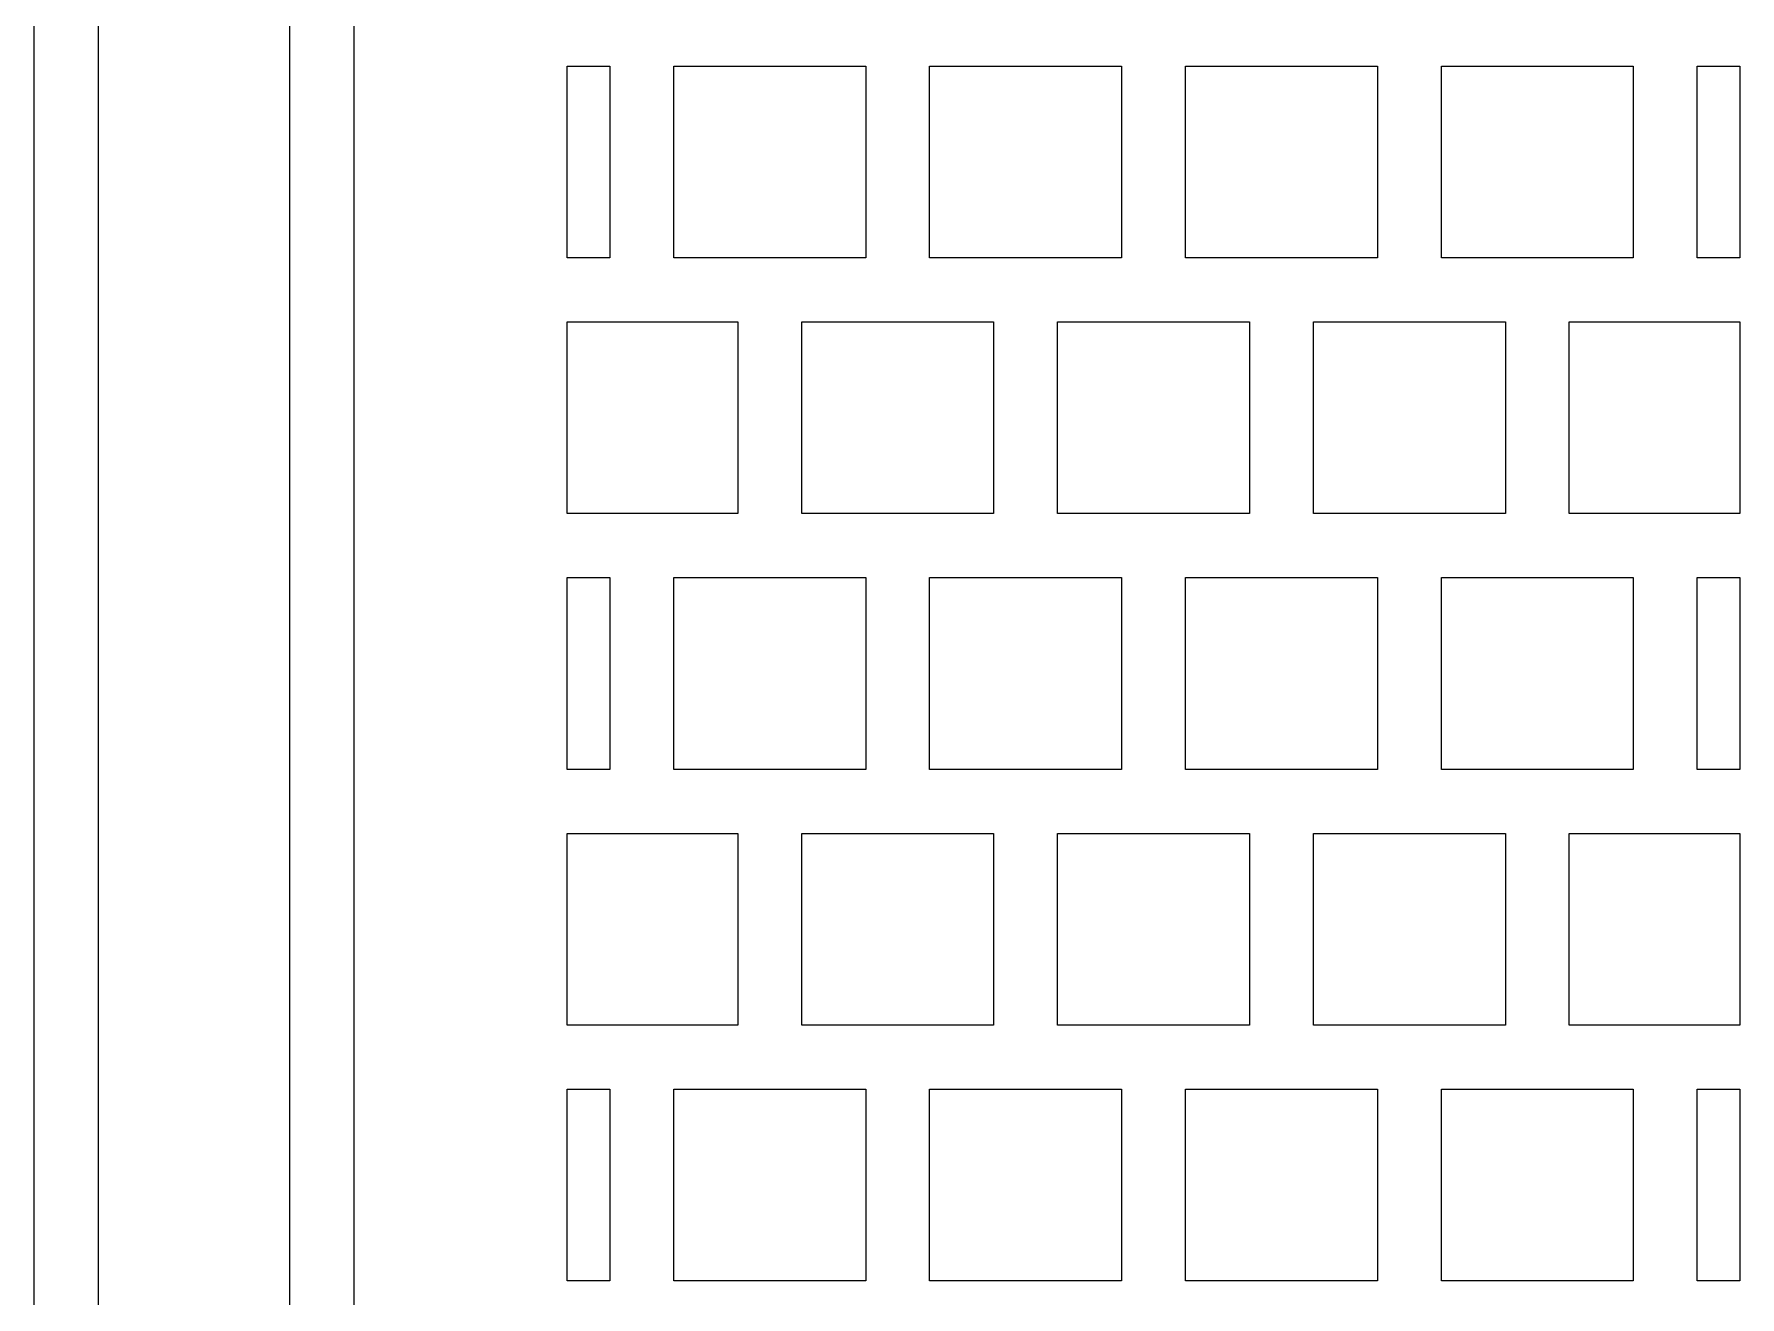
# Model space of a CAD drawing. Header units: metres. Extents: x 32 to 1978, y 32 to 1968.
# Drawn here: x 552.5 to 685.8, y 411.2 to 510 of the extents above; entities that cross this region are included whole.
import ezdxf

# ---------------------------------------------------------------- set-up
doc = ezdxf.new("R2010")
doc.units = ezdxf.units.M

msp = doc.modelspace()

# ---------------------------------------------------------------- linework, layer by layer
for points in [[(557.5, 1875.07), (557.5, 408), (552.5, 408), (552.5, 1875.12)], [(577.5, 1874.6), (577.5, 408), (572.5, 408), (572.5, 1874.71)], [(594.17, 507.5), (597.5, 507.5), (597.5, 492.5), (594.17, 492.5), (594.17, 507.5), (594.17, 507.5)], [(594.17, 507.5), (597.5, 507.5), (597.5, 492.5), (594.17, 492.5), (594.17, 507.5), (594.17, 507.5)], [(602.5, 492.5), (602.5, 507.5), (617.5, 507.5), (617.5, 492.5), (602.5, 492.5), (602.5, 492.5)], [(622.5, 492.5), (622.5, 507.5), (637.5, 507.5), (637.5, 492.5), (622.5, 492.5), (622.5, 492.5)], [(642.5, 492.5), (642.5, 507.5), (657.5, 507.5), (657.5, 492.5), (642.5, 492.5), (642.5, 492.5)], [(662.5, 492.5), (662.5, 507.5), (677.5, 507.5), (677.5, 492.5), (662.5, 492.5), (662.5, 492.5)], [(682.5, 492.5), (682.5, 507.5), (685.83, 507.5), (685.83, 492.5), (682.5, 492.5), (682.5, 492.5)], [(594.17, 487.5), (607.5, 487.5), (607.5, 472.5), (594.17, 472.5), (594.17, 487.5), (594.17, 487.5)], [(612.5, 472.5), (612.5, 487.5), (627.5, 487.5), (627.5, 472.5), (612.5, 472.5), (612.5, 472.5)], [(632.5, 472.5), (632.5, 487.5), (647.5, 487.5), (647.5, 472.5), (632.5, 472.5), (632.5, 472.5)], [(652.5, 472.5), (652.5, 487.5), (667.5, 487.5), (667.5, 472.5), (652.5, 472.5), (652.5, 472.5)], [(672.5, 472.5), (672.5, 487.5), (685.83, 487.5), (685.83, 472.5), (672.5, 472.5), (672.5, 472.5)], [(594.17, 467.5), (597.5, 467.5), (597.5, 452.5), (594.17, 452.5), (594.17, 467.5), (594.17, 467.5)], [(594.17, 467.5), (597.5, 467.5), (597.5, 452.5), (594.17, 452.5), (594.17, 467.5), (594.17, 467.5)], [(602.5, 452.5), (602.5, 467.5), (617.5, 467.5), (617.5, 452.5), (602.5, 452.5), (602.5, 452.5)], [(622.5, 452.5), (622.5, 467.5), (637.5, 467.5), (637.5, 452.5), (622.5, 452.5), (622.5, 452.5)], [(642.5, 452.5), (642.5, 467.5), (657.5, 467.5), (657.5, 452.5), (642.5, 452.5), (642.5, 452.5)], [(662.5, 452.5), (662.5, 467.5), (677.5, 467.5), (677.5, 452.5), (662.5, 452.5), (662.5, 452.5)], [(682.5, 452.5), (682.5, 467.5), (685.83, 467.5), (685.83, 452.5), (682.5, 452.5), (682.5, 452.5)], [(594.17, 447.5), (607.5, 447.5), (607.5, 432.5), (594.17, 432.5), (594.17, 447.5), (594.17, 447.5)], [(612.5, 432.5), (612.5, 447.5), (627.5, 447.5), (627.5, 432.5), (612.5, 432.5), (612.5, 432.5)], [(632.5, 432.5), (632.5, 447.5), (647.5, 447.5), (647.5, 432.5), (632.5, 432.5), (632.5, 432.5)], [(652.5, 432.5), (652.5, 447.5), (667.5, 447.5), (667.5, 432.5), (652.5, 432.5), (652.5, 432.5)], [(672.5, 432.5), (672.5, 447.5), (685.83, 447.5), (685.83, 432.5), (672.5, 432.5), (672.5, 432.5)], [(594.17, 427.5), (597.5, 427.5), (597.5, 412.5), (594.17, 412.5), (594.17, 427.5), (594.17, 427.5)], [(594.17, 427.5), (597.5, 427.5), (597.5, 412.5), (594.17, 412.5), (594.17, 427.5), (594.17, 427.5)], [(602.5, 412.5), (602.5, 427.5), (617.5, 427.5), (617.5, 412.5), (602.5, 412.5), (602.5, 412.5)], [(622.5, 412.5), (622.5, 427.5), (637.5, 427.5), (637.5, 412.5), (622.5, 412.5), (622.5, 412.5)], [(642.5, 412.5), (642.5, 427.5), (657.5, 427.5), (657.5, 412.5), (642.5, 412.5), (642.5, 412.5)], [(662.5, 412.5), (662.5, 427.5), (677.5, 427.5), (677.5, 412.5), (662.5, 412.5), (662.5, 412.5)], [(682.5, 412.5), (682.5, 427.5), (685.83, 427.5), (685.83, 412.5), (682.5, 412.5), (682.5, 412.5)]]:
    msp.add_lwpolyline(points)

doc.saveas('drawing.dxf')
